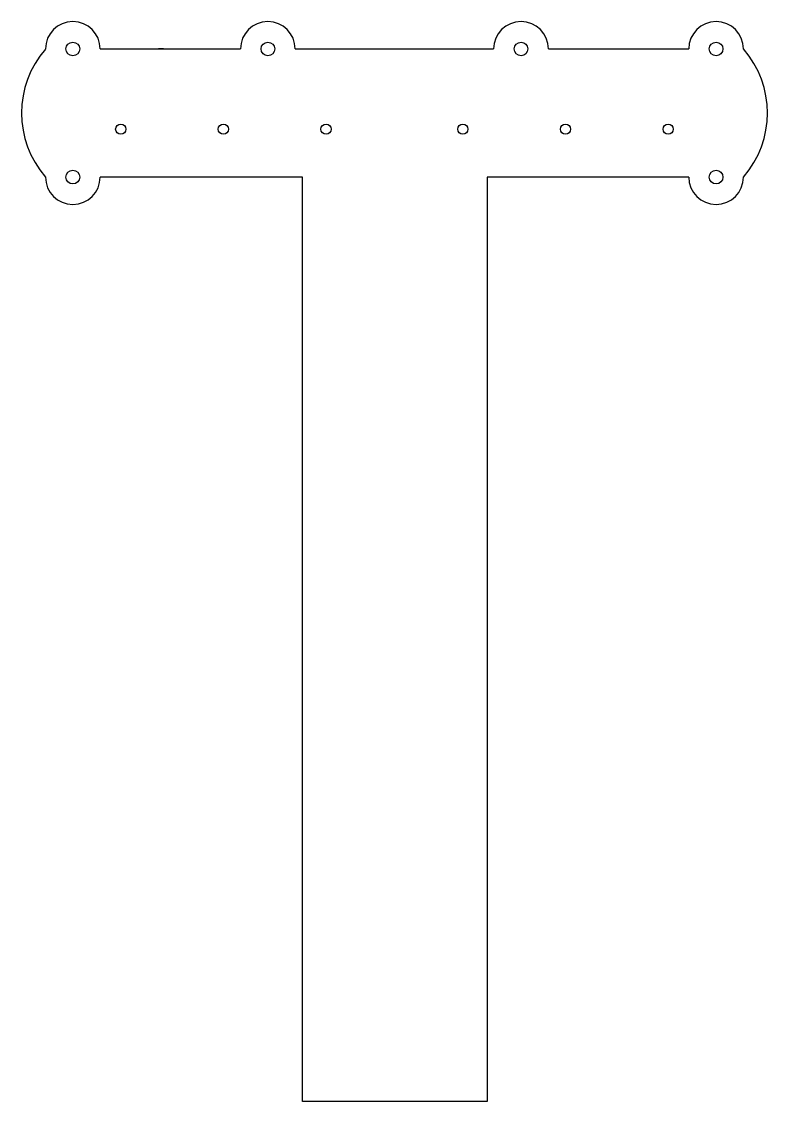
# Model space of a CAD drawing. Header units: millimetres. Extents: x -109 to 109, y -295 to 21.
import ezdxf

# ---------------------------------------------------------------- set-up
doc = ezdxf.new("R2010")
doc.units = ezdxf.units.MM
doc.layers.get('0').update_dxf_attribs({"linetype": 'CONTINUOUS'})

msp = doc.modelspace()

# ---------------------------------------------------------------- linework, layer by layer
for p, q in [((-102, 12.53), (-102.02, 12.53)), ((-102, 12.53), (-102.02, 12.53)), ((-86.02, 12.53), (-45.02, 12.53)), ((-86.02, 12.53), (-45.02, 12.53)), ((-86.02, 12.53), (-45.02, 12.53)), ((-86.02, 12.53), (-69.02, 12.53)), ((-86.02, 12.53), (-45.02, 12.53)), ((-86.02, 12.53), (-45.02, 12.53)), ((-86.02, 12.53), (-45.02, 12.53)), ((-67.53, 12.53), (-69.02, 12.53)), ((-29.02, 12.53), (28.98, 12.53)), ((-29.02, 12.53), (28.98, 12.53)), ((-29.02, 12.53), (28.98, 12.53)), ((-29.02, 12.53), (28.98, 12.53)), ((-29.02, 12.53), (28.98, 12.53)), ((-29.02, 12.53), (28.98, 12.53)), ((44.98, 12.53), (86, 12.53)), ((44.98, 12.53), (86, 12.53)), ((44.98, 12.53), (86, 12.53)), ((44.98, 12.53), (86, 12.53)), ((44.98, 12.53), (86, 12.53)), ((44.98, 12.53), (86, 12.53)), ((102, 12.53), (102, 12.53)), ((102, 12.53), (102, 12.53)), ((-102, -24.87), (-102.02, -24.87)), ((-26.92, -24.87), (-86.02, -24.87)), ((-26.92, -294.87), (-26.92, -24.87)), ((27.04, -24.87), (27.04, -294.87)), ((86, -24.87), (27.04, -24.87)), ((102, -24.87), (102, -24.87)), ((102, -24.87), (102, -24.87)), ((27.04, -294.87), (-26.92, -294.87))]:
    msp.add_line(p, q)
for centre, radius in [((-94.02, 12.53), 2), ((-37.02, 12.53), 2), ((36.98, 12.53), 2), ((94, 12.53), 2), ((-80.02, -10.88), 1.5), ((-50.02, -10.88), 1.5), ((-20.02, -10.88), 1.5), ((19.98, -10.88), 1.5), ((49.98, -10.88), 1.5), ((79.98, -10.88), 1.5), ((-94.02, -24.87), 2), ((94, -24.87), 2)]:
    msp.add_circle(centre, radius)
for centre, radius, start, end in [((-94.02, 12.53), 8, 0, 180), ((-37.02, 12.53), 8, 0, 180), ((36.98, 12.53), 8, 0, 180), ((94, 12.53), 8, 0, 180), ((-80.45, -6.17), 28.55, 139.0878, 220.9122), ((80.53, -6.17), 28.47, -41.0582, 41.0582), ((-94.02, -24.87), 8, -180, 0), ((94, -24.87), 8, -180, 0)]:
    msp.add_arc(centre, radius, start, end)

doc.saveas('drawing.dxf')
